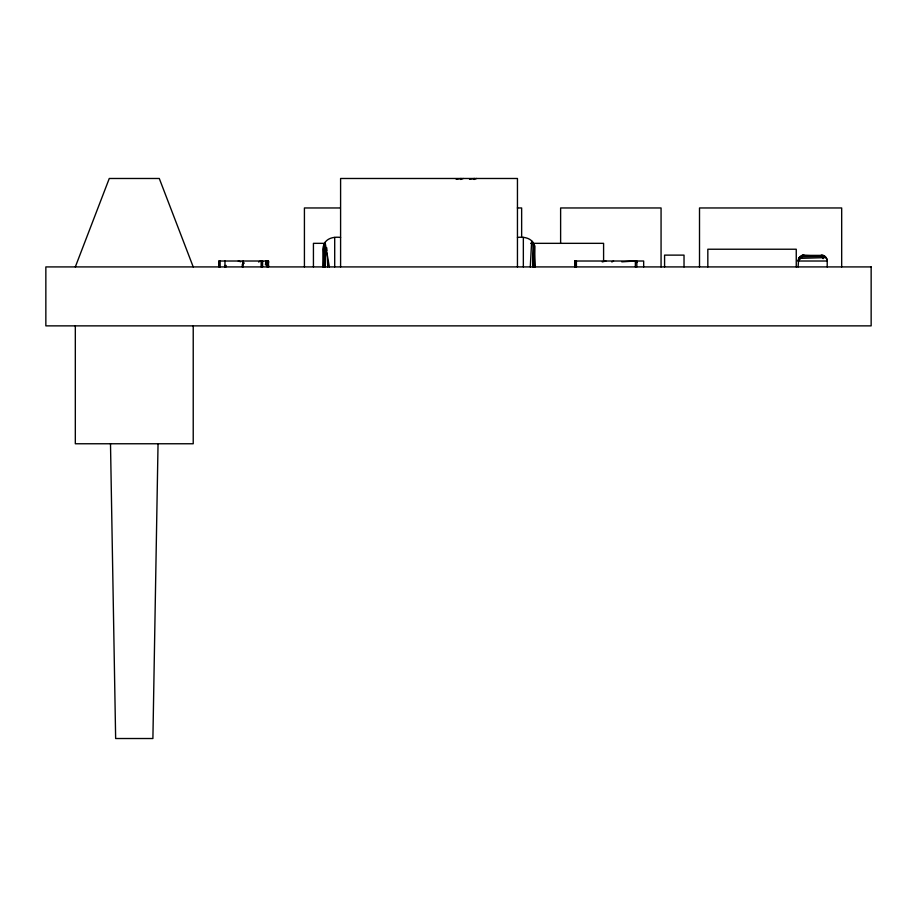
<?xml version="1.0" encoding="UTF-8"?>
<svg xmlns="http://www.w3.org/2000/svg" width="917" height="917" viewBox="0 0 917 917"><rect width="100%" height="100%" fill="white"/><g stroke="black" fill="none" stroke-linecap="round" stroke-linejoin="round"><path stroke-width="1.38" d="M268.486 264.944L268.452 266.916L268.498 261.013L218.934 261.013L218.922 266.916L218.945 261.013M268.486 262.984L268.486 261.013M532.937 242.375L532.88 266.916L533.923 244.025C531.092 237.79 523.527 236.643 517.452 237.434M533.923 244.025L533.854 266.916L534.611 245.767L533.923 244.025L534.554 266.916M574.936 261.013L574.902 262.984L574.902 261.013L643.665 261.013L643.665 266.916M574.902 262.984L574.89 266.916L574.89 261.013L574.913 264.944M636.822 266.916L636.845 261.013L636.856 262.491M158.045 443.759L152.898 738.517L115.645 738.517L110.499 443.759M323.495 266.916L324.125 244.025C326.956 237.79 334.522 236.643 340.597 237.434M530.278 266.916L531.677 240.896M261.139 261.013L261.139 266.916M225.96 266.916L226.178 265.437M329.352 266.916L325.111 242.375L325.168 266.916L324.125 244.025L322.91 249.229L322.91 266.916M798.088 266.916L798.696 258.411L802.249 255.385L823.042 255.385L826.102 257.597L826.939 259.282M242.352 266.916L243.12 261.013M265.987 261.013L265.391 264.944M75.32 266.916L109.272 178.483L159.283 178.483L193.223 266.916M798.088 261.013L803.98 255.121A5.892 5.892 0 0 0 798.088 261.013L827.203 261.013L827.203 266.916M242.088 264.944L244.231 262.984L242.604 262.984L243.12 266.916M611.822 261.998L613.565 261.013M258.594 261.998L260.52 261.013M460.666 179.468L463.268 178.483M474.009 179.468L476.599 178.483M602.251 261.907L605.873 261.013M456.207 179.331L461.228 178.483M469.538 179.331L474.57 178.483M621.795 261.838L635.355 261.013L635.355 266.916M798.696 258.411L826.102 257.597M799.807 256.852L824.738 256.221L802.249 255.385M340.081 207.964L304.421 207.964L304.421 266.916M517.371 207.964L521.647 207.964L521.647 237.434M324.87 243.337L313.431 243.337L313.431 266.916M530.714 243.337L603.592 243.337L603.592 261.368M238.271 261.013L240.69 261.758M823.076 258.663L821.311 255.121A5.892 5.892 0 0 1 827.203 261.013M534.611 245.767L535.138 266.916M266.457 261.013L266.572 264.944M326.739 247.739L326.888 250.479M327.037 253.218L327.77 266.916M323.437 245.767L324.205 266.916L324.125 244.025M574.925 264.944L574.936 266.916M224.974 265.437L224.974 266.916L224.974 261.013M841.68 266.916L841.68 207.964L699.511 207.964L699.511 266.916M796.254 266.916L796.254 249.229L707.832 249.229L707.832 266.916M684.025 266.916L684.025 255.121L664.584 255.121L664.584 266.916M661.065 266.916L661.065 207.964L560.619 207.964L560.619 243.051M576.403 261.013L576.403 266.916M523.343 237.434L523.343 266.916M517.452 266.916L517.452 178.483L340.597 178.483L340.597 266.916M334.705 237.434L334.705 266.916M220.137 261.013L220.137 266.916M193.223 325.867L193.223 443.759L75.32 443.759L75.32 325.867M267.294 261.013L267.294 266.916L267.294 261.013M262.457 261.013L262.457 266.916L262.457 261.013M871.15 266.916L45.85 266.916L45.85 325.867L871.15 325.867L871.15 266.916"/></g></svg>
